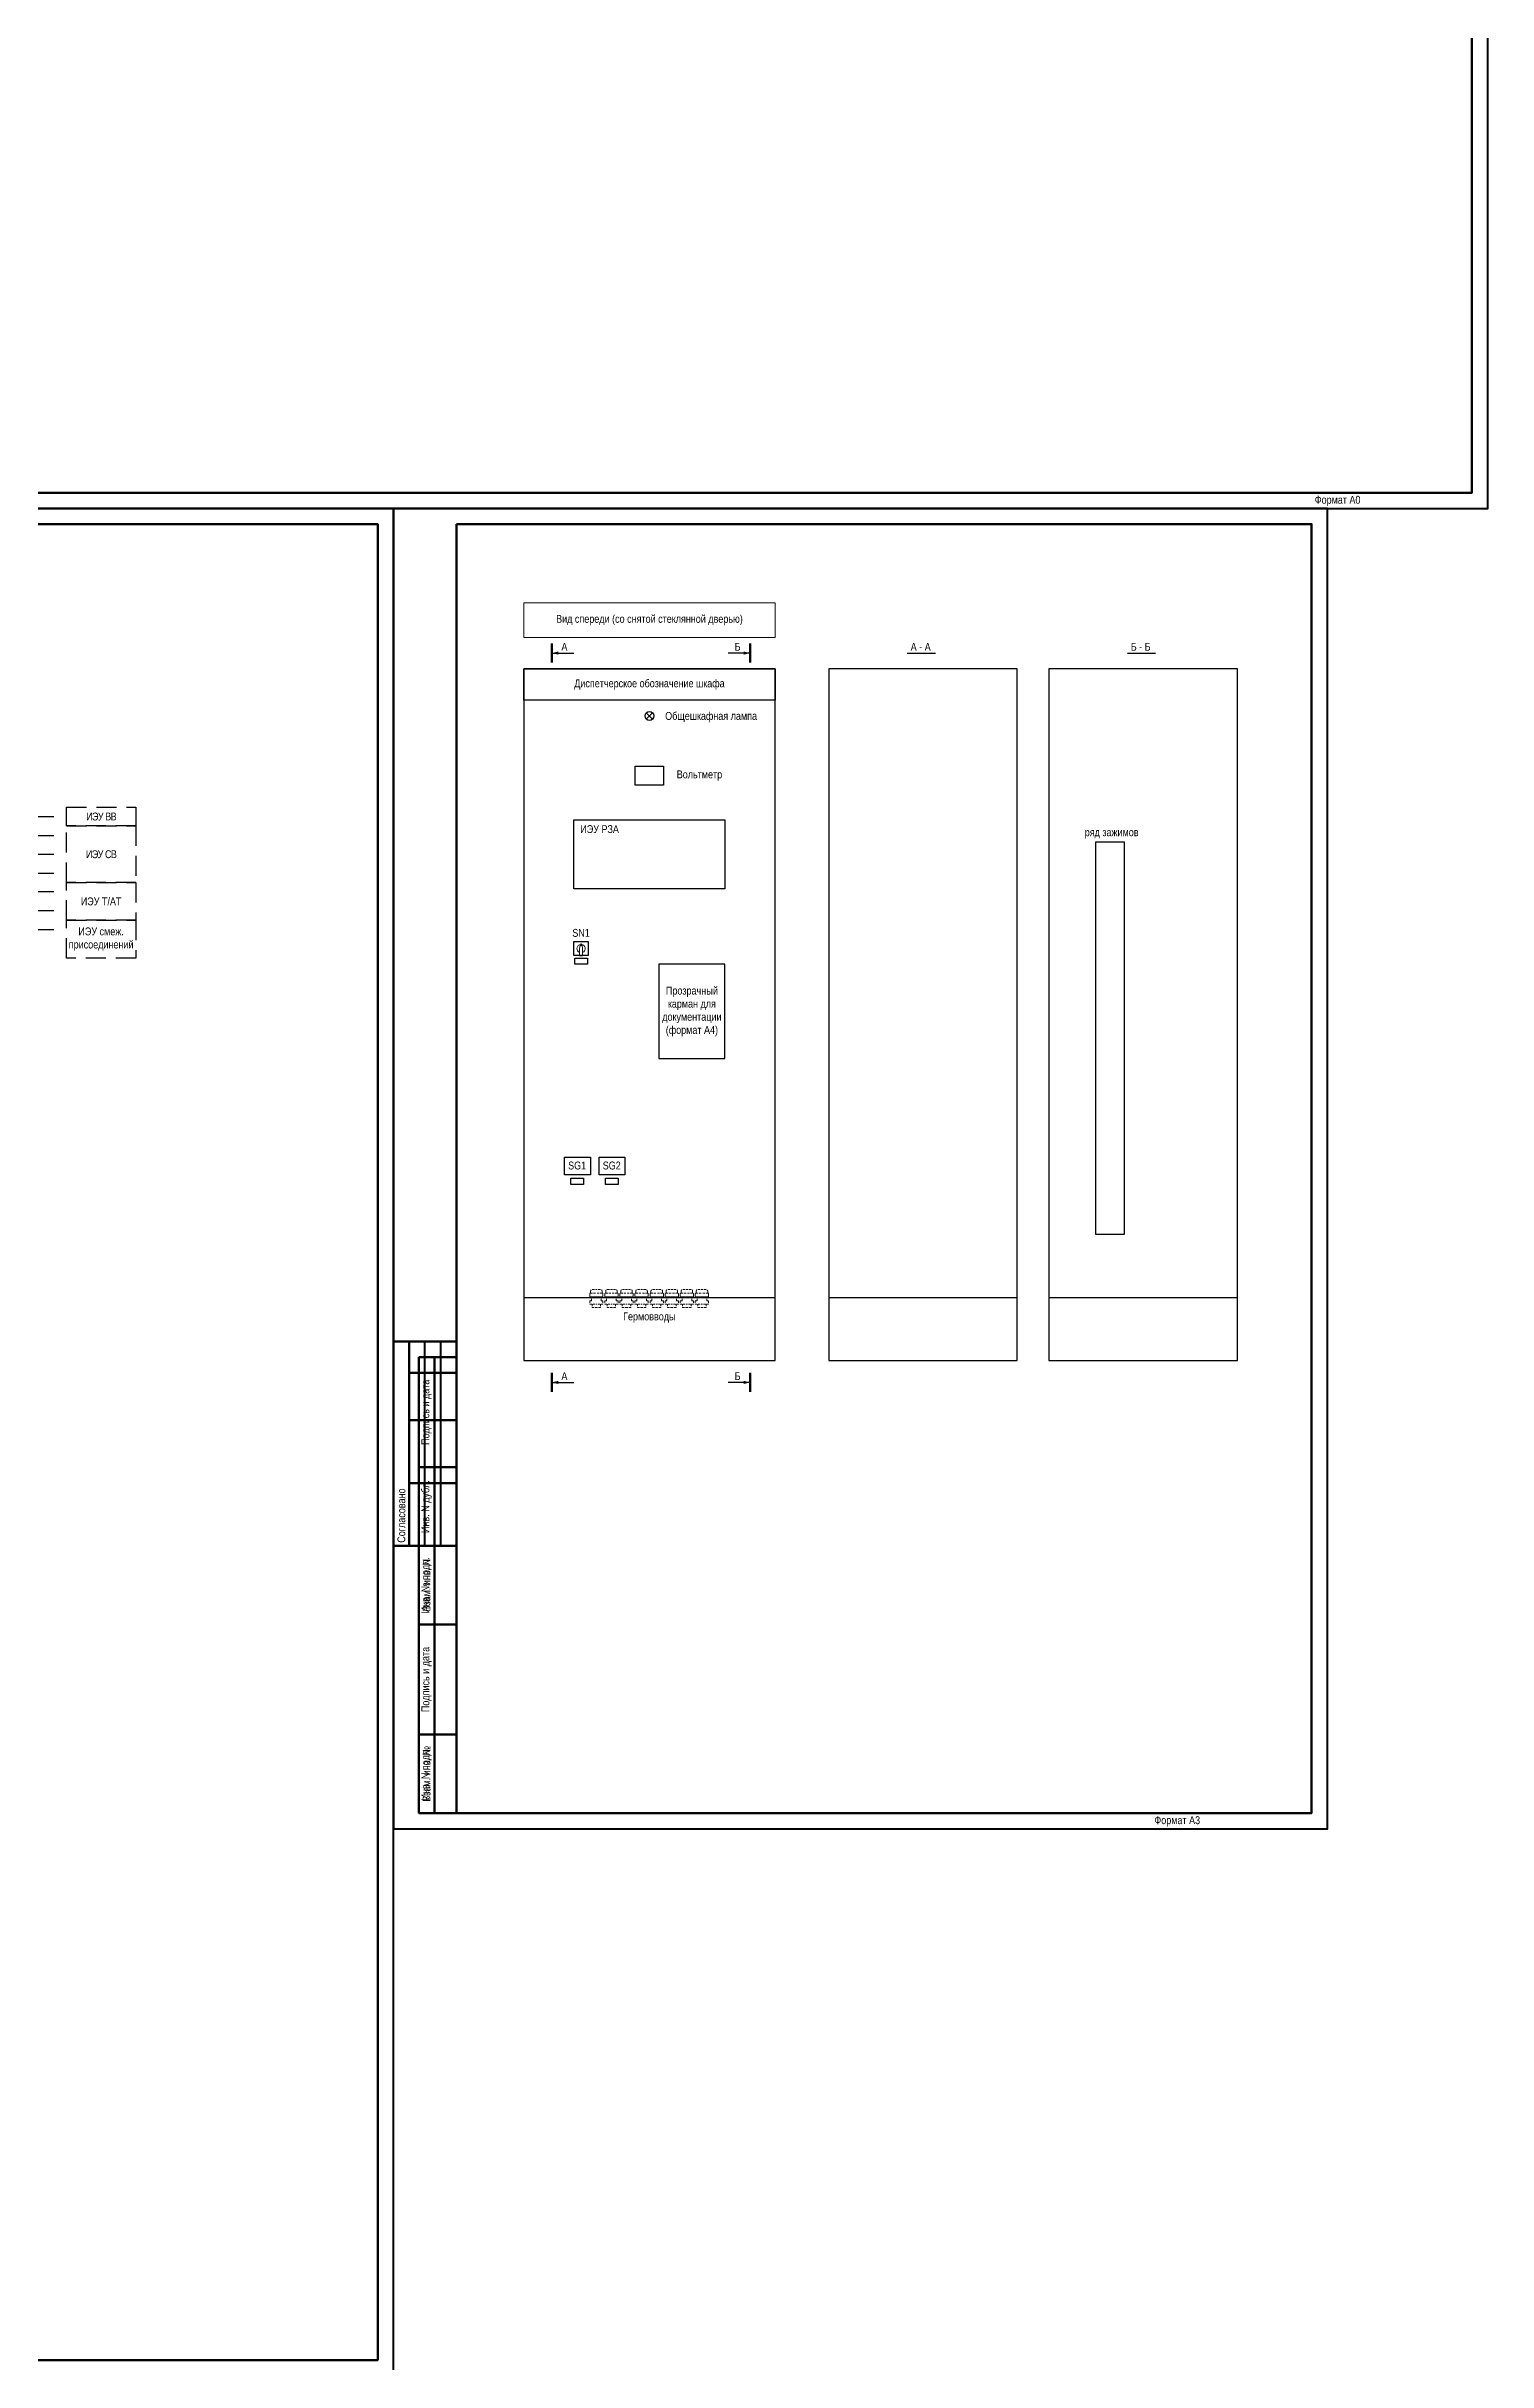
# Model space of a CAD drawing. Header units: millimetres. Extents: x 2179 to 12176, y -20554 to -12004.
# Drawn here: x 11421 to 11879, y -15256 to -14520 of the extents above; entities that cross this region are included whole.
import ezdxf
from ezdxf.enums import TextEntityAlignment as Align

# ---------------------------------------------------------------- set-up
doc = ezdxf.new("R2010")
doc.units = ezdxf.units.MM
doc.linetypes.add('Standard', pattern=[0])
doc.linetypes.add('штриховая2', pattern=[9.525, 6.35, -3.175])
doc.layers.add('Free_graphics', color=56, linetype='Continuous')
for name, color, linetype, lineweight in [('Линии связи', 75, 'Continuous', 30), ('Основная', 7, 'Continuous', 30), ('Основная сплошная', 7, 'Continuous', 30), ('Толстая', 7, 'Continuous', 53)]:
    doc.layers.add(name, color=color, linetype=linetype, lineweight=lineweight)
doc.layers.add('Рамка внешняя', color=8, linetype='Continuous', lineweight=40, plot=False)
doc.styles.add('2.5_Gost_RD', font='ARIALN.TTF', dxfattribs={"height": 2.5})
doc.styles.add('Narrow', font='ARIALN.TTF')
doc.styles.get("Standard").update_dxf_attribs({"font": 'ARIALN.TTF'})
doc.styles.add('Компоновка', font='ARIALN.TTF', dxfattribs={"height": 2.5})

# ---------------------------------------------------------------- blocks, each defined once
blk = doc.blocks.new('*U15')
blk.add_lwpolyline([(0, 0), (1189, 0), (1189, 841), (0, 841)], close=True)
at = {"lineweight": 50}
blk.add_lwpolyline([(20, 836), (1184, 836), (1184, 5), (20, 5)], close=True, dxfattribs=at)
at = {"style": '2.5_Gost_RD', "flags": 8}
blk.add_attdef('ФОРМАТ', text='', height=2.5, dxfattribs=at).set_placement((1134, 4), align=Align.TOP_LEFT)
blk = doc.blocks.new('*U168')
blk.add_lwpolyline([(0, 0), (841, 0), (841, 594), (0, 594)], close=True)
at = {"lineweight": 50}
blk.add_lwpolyline([(20, 589), (836, 589), (836, 5), (20, 5)], close=True, dxfattribs=at)
at = {"style": '2.5_Gost_RD', "flags": 8}
blk.add_attdef('ФОРМАТ', text='', height=2.5, dxfattribs=at).set_placement((786, 4), align=Align.TOP_LEFT)
blk = doc.blocks.new('*T86')
at = {"color": 0, "linetype": 'ByBlock', "lineweight": 50, "transparency": 16777216}
for p, q in [((0, 0), (0, 85)), ((0, 85), (12, 85)), ((5, 0), (5, 85)), ((12, 0), (12, 85)), ((0, 60), (12, 60)), ((0, 25), (12, 25)), ((0, 0), (12, 0))]:
    blk.add_line(p, q, dxfattribs=at)
at = {"color": 0, "transparency": 16777216, "char_height": 2.5, "attachment_point": 5, "rotation": 90, "style": '2.5_Gost_RD'}
for s, insert, width in [('Инв. № подл.', (2.5, 72.5), 23), ('Подпись и дата', (2.5, 42.5), 33), ('Взам. инв. №', (2.5, 12.5), 23)]:
    blk.add_mtext(s, dxfattribs=dict(at, insert=insert, width=width))
blk = doc.blocks.new('*T87')
at = {"color": 0, "linetype": 'ByBlock', "lineweight": 50, "transparency": 16777216}
for p, q in [((0, 0), (0, 65)), ((0, 65), (20, 65)), ((5, 0), (5, 65)), ((20, 0), (20, 65)), ((5, 55), (20, 55)), ((5, 40), (20, 40)), ((5, 20), (20, 20)), ((0, 0), (20, 0))]:
    blk.add_line(p, q, dxfattribs=at)
at = {"color": 0, "linetype": 'ByBlock', "lineweight": -2, "transparency": 16777216}
for p, q in [((10, 0), (10, 65)), ((15, 0), (15, 65))]:
    blk.add_line(p, q, dxfattribs=at)
at = {"color": 0, "transparency": 16777216, "insert": (2.5, 1), "char_height": 2.5, "width": 63, "attachment_point": 4, "rotation": 90, "style": '2.5_Gost_RD'}
blk.add_mtext('Согласовано', dxfattribs=at)
blk = doc.blocks.new('*T88')
at = {"color": 0, "linetype": 'ByBlock', "lineweight": 50, "transparency": 16777216}
for p, q in [((0, 0), (0, 145)), ((0, 145), (12, 145)), ((5, 0), (5, 145)), ((12, 0), (12, 145)), ((0, 110), (12, 110)), ((0, 85), (12, 85)), ((0, 60), (12, 60)), ((0, 25), (12, 25)), ((0, 0), (12, 0))]:
    blk.add_line(p, q, dxfattribs=at)
at = {"color": 0, "transparency": 16777216, "char_height": 2.5, "attachment_point": 5, "rotation": 90, "style": '2.5_Gost_RD'}
for s, insert, width in [('{\\C256;Подпись и дата}', (2.5, 127.5), 33), ('{\\C256;Инв. N дубл.}', (2.5, 97.5), 23), ('{\\C256;Взам. инв. N}', (2.5, 72.5), 23), ('Подпись и дата', (2.5, 42.5), 33), ('Инв. N подл.', (2.5, 12.5), 23)]:
    blk.add_mtext(s, dxfattribs=dict(at, insert=insert, width=width))
blk = doc.blocks.new('*U85')
blk.add_lwpolyline([(0, 0), (297, 0), (297, 420), (0, 420)], close=True)
at = {"lineweight": 50}
blk.add_lwpolyline([(20, 415), (292, 415), (292, 5), (20, 5)], close=True, dxfattribs=at)
for name, p in [('*T87', (0, 90)), ('*T88', (8, 5)), ('*T86', (8, 5))]:
    blk.add_blockref(name, p)
at = {"style": '2.5_Gost_RD', "flags": 8}
blk.add_attdef('ФОРМАТ', text='', height=2.5, dxfattribs=at).set_placement((242, 4), align=Align.TOP_LEFT)
blk = doc.blocks.new('*T159')
at = {"layer": 'Defpoints', "color": 8, "linetype": 'ByBlock', "lineweight": 0, "transparency": 16777216}
for p, q in [((0, 0), (80, 0)), ((0, 0), (0, -11)), ((80, 0), (80, -11)), ((0, -11), (80, -11))]:
    blk.add_line(p, q, dxfattribs=at)
at = {"layer": 'Основная', "color": 0, "transparency": 16777216, "insert": (40, -5.5), "char_height": 2.5, "width": 78, "attachment_point": 5}
blk.add_mtext('Вид спереди (со снятой стеклянной дверью) ', dxfattribs=at)
blk = doc.blocks.new('Переключатель')
at = {"ltscale": 0.35}
blk.add_line((-0.46875, -2.25), (0.46875, -2.25), dxfattribs=at)
blk.add_lwpolyline([(-2.25, 2.25), (2.25, 2.25), (2.25, -2.25), (-2.25, -2.25)], close=True, dxfattribs=at)
at = {"layer": 'Free_graphics', "color": 0, "linetype": 'Standard', "lineweight": 9}
for p, q in [((-0.46875, 0), (-0.328125, 0.9375)), ((-0.46875, -2.25), (-0.46875, 0)), ((-0.328125, 0.9375), (0, 1.5)), ((-0.328125, 0.9375), (0.328125, 0.9375)), ((0.328125, 0.9375), (0, 1.5)), ((0.46875, 0), (0.328125, 0.9375)), ((0.46875, -2.25), (0.46875, 0))]:
    blk.add_line(p, q, dxfattribs=at)
for radius, start, end in [(1.317188, 95, 249), (1.314375, 291, 85)]:
    blk.add_arc((0, 0), radius, start, end, dxfattribs=at)

msp = doc.modelspace()

# ---------------------------------------------------------------- linework, layer by layer
at = {"linetype": 'штриховая2', "lineweight": 13, "ltscale": 0.1}
for p, q in [((11593.39, -14916.75), (11593.39, -14918)), ((11593.39, -14918), (11593.39, -14916.75)), ((11593.39, -14919.06), (11593.39, -14920.11)), ((11593.39, -14919.06), (11593.97, -14919.06)), ((11593.39, -14920.11), (11595.5, -14920.11)), ((11593.68, -14916.08), (11593.68, -14916.56)), ((11593.68, -14916.56), (11595.5, -14916.56)), ((11593.97, -14919.06), (11593.97, -14918)), ((11594.16, -14920.11), (11594.16, -14921.17)), ((11594.16, -14921.17), (11595.5, -14921.17)), ((11594.26, -14915.41), (11595.5, -14915.41)), ((11596.75, -14915.41), (11595.5, -14915.41)), ((11597.33, -14916.56), (11595.5, -14916.56)), ((11597.62, -14920.11), (11595.5, -14920.11)), ((11596.85, -14921.17), (11595.5, -14921.17)), ((11596.85, -14920.11), (11596.85, -14921.17)), ((11597.04, -14919.06), (11597.04, -14918)), ((11597.62, -14919.06), (11597.04, -14919.06)), ((11597.33, -14916.08), (11597.33, -14916.56)), ((11597.62, -14916.75), (11597.62, -14918)), ((11597.62, -14918), (11597.62, -14916.75)), ((11597.62, -14919.06), (11597.62, -14920.11)), ((11598.19, -14919.06), (11598.19, -14920.11)), ((11598.19, -14919.06), (11598.77, -14919.06)), ((11598.19, -14920.11), (11600.3, -14920.11)), ((11598.48, -14916.08), (11598.48, -14916.56)), ((11598.48, -14916.56), (11600.3, -14916.56)), ((11598.77, -14919.06), (11598.77, -14918)), ((11598.96, -14920.11), (11598.96, -14921.17)), ((11598.96, -14921.17), (11600.3, -14921.17)), ((11599.06, -14915.41), (11600.3, -14915.41)), ((11601.55, -14915.41), (11600.3, -14915.41)), ((11602.13, -14916.56), (11600.3, -14916.56)), ((11602.42, -14920.11), (11600.3, -14920.11)), ((11601.65, -14921.17), (11600.3, -14921.17)), ((11601.65, -14920.11), (11601.65, -14921.17)), ((11601.84, -14919.06), (11601.84, -14918)), ((11602.42, -14919.06), (11601.84, -14919.06)), ((11602.13, -14916.08), (11602.13, -14916.56)), ((11602.42, -14916.75), (11602.42, -14918)), ((11602.42, -14918), (11602.42, -14916.75)), ((11602.42, -14919.06), (11602.42, -14920.11)), ((11602.99, -14916.75), (11602.99, -14918)), ((11602.99, -14918), (11602.99, -14916.75)), ((11602.99, -14919.06), (11602.99, -14920.11)), ((11602.99, -14919.06), (11603.57, -14919.06)), ((11602.99, -14920.11), (11605.1, -14920.11)), ((11603.28, -14916.08), (11603.28, -14916.56)), ((11603.28, -14916.56), (11605.1, -14916.56)), ((11603.57, -14919.06), (11603.57, -14918)), ((11603.76, -14920.11), (11603.76, -14921.17)), ((11603.76, -14921.17), (11605.1, -14921.17)), ((11603.86, -14915.41), (11605.1, -14915.41)), ((11606.35, -14915.41), (11605.1, -14915.41)), ((11606.93, -14916.56), (11605.1, -14916.56)), ((11607.22, -14920.11), (11605.1, -14920.11)), ((11606.45, -14921.17), (11605.1, -14921.17)), ((11606.45, -14920.11), (11606.45, -14921.17)), ((11606.64, -14919.06), (11606.64, -14918)), ((11607.22, -14919.06), (11606.64, -14919.06)), ((11606.93, -14916.08), (11606.93, -14916.56)), ((11607.22, -14916.75), (11607.22, -14918)), ((11607.22, -14918), (11607.22, -14916.75)), ((11607.22, -14919.06), (11607.22, -14920.11)), ((11607.79, -14916.75), (11607.79, -14918)), ((11607.79, -14918), (11607.79, -14916.75)), ((11607.79, -14919.06), (11607.79, -14920.11)), ((11607.79, -14919.06), (11608.37, -14919.06)), ((11607.79, -14920.11), (11609.9, -14920.11)), ((11608.08, -14916.08), (11608.08, -14916.56)), ((11608.08, -14916.56), (11609.9, -14916.56)), ((11608.37, -14919.06), (11608.37, -14918)), ((11608.56, -14920.11), (11608.56, -14921.17)), ((11608.56, -14921.17), (11609.9, -14921.17)), ((11608.66, -14915.41), (11609.9, -14915.41)), ((11611.15, -14915.41), (11609.9, -14915.41)), ((11611.73, -14916.56), (11609.9, -14916.56)), ((11612.02, -14920.11), (11609.9, -14920.11)), ((11611.25, -14921.17), (11609.9, -14921.17)), ((11611.25, -14920.11), (11611.25, -14921.17)), ((11611.44, -14919.06), (11611.44, -14918)), ((11612.02, -14919.06), (11611.44, -14919.06)), ((11611.73, -14916.08), (11611.73, -14916.56)), ((11612.02, -14916.75), (11612.02, -14918)), ((11612.02, -14918), (11612.02, -14916.75)), ((11612.02, -14919.06), (11612.02, -14920.11)), ((11612.59, -14916.75), (11612.59, -14918)), ((11612.59, -14918), (11612.59, -14916.75)), ((11612.59, -14916.75), (11612.59, -14918)), ((11612.59, -14918), (11612.59, -14916.75)), ((11612.59, -14919.06), (11612.59, -14920.11)), ((11612.59, -14919.06), (11613.17, -14919.06)), ((11612.59, -14919.06), (11612.59, -14920.11)), ((11612.59, -14920.11), (11614.7, -14920.11)), ((11612.88, -14916.08), (11612.88, -14916.56)), ((11612.88, -14916.56), (11614.7, -14916.56)), ((11613.17, -14919.06), (11613.17, -14918)), ((11613.36, -14920.11), (11613.36, -14921.17)), ((11613.36, -14921.17), (11614.7, -14921.17)), ((11613.46, -14915.41), (11614.7, -14915.41)), ((11615.95, -14915.41), (11614.7, -14915.41)), ((11616.53, -14916.56), (11614.7, -14916.56)), ((11616.82, -14920.11), (11614.7, -14920.11)), ((11616.05, -14921.17), (11614.7, -14921.17)), ((11616.05, -14920.11), (11616.05, -14921.17)), ((11616.24, -14919.06), (11616.24, -14918)), ((11616.82, -14919.06), (11616.24, -14919.06)), ((11616.53, -14916.08), (11616.53, -14916.56)), ((11616.82, -14916.75), (11616.82, -14918)), ((11616.82, -14918), (11616.82, -14916.75)), ((11616.82, -14919.06), (11616.82, -14920.11)), ((11617.39, -14916.75), (11617.39, -14918)), ((11617.39, -14918), (11617.39, -14916.75)), ((11617.39, -14919.06), (11617.39, -14920.11)), ((11617.39, -14919.06), (11617.97, -14919.06)), ((11617.39, -14920.11), (11619.5, -14920.11)), ((11617.68, -14916.08), (11617.68, -14916.56)), ((11617.68, -14916.56), (11619.5, -14916.56)), ((11617.97, -14919.06), (11617.97, -14918)), ((11618.16, -14920.11), (11618.16, -14921.17)), ((11618.16, -14921.17), (11619.5, -14921.17)), ((11618.26, -14915.41), (11619.5, -14915.41)), ((11620.75, -14915.41), (11619.5, -14915.41)), ((11621.33, -14916.56), (11619.5, -14916.56)), ((11621.62, -14920.11), (11619.5, -14920.11)), ((11620.85, -14921.17), (11619.5, -14921.17)), ((11620.85, -14920.11), (11620.85, -14921.17)), ((11621.04, -14919.06), (11621.04, -14918)), ((11621.62, -14919.06), (11621.04, -14919.06)), ((11621.33, -14916.08), (11621.33, -14916.56)), ((11621.62, -14916.75), (11621.62, -14918)), ((11621.62, -14918), (11621.62, -14916.75)), ((11621.62, -14919.06), (11621.62, -14920.11)), ((11622.19, -14916.75), (11622.19, -14918)), ((11622.19, -14918), (11622.19, -14916.75)), ((11622.19, -14919.06), (11622.19, -14920.11)), ((11622.19, -14919.06), (11622.77, -14919.06)), ((11622.19, -14920.11), (11624.3, -14920.11)), ((11622.48, -14916.08), (11622.48, -14916.56)), ((11622.48, -14916.56), (11624.3, -14916.56)), ((11622.77, -14919.06), (11622.77, -14918)), ((11622.96, -14920.11), (11622.96, -14921.17)), ((11622.96, -14921.17), (11624.3, -14921.17)), ((11623.06, -14915.41), (11624.3, -14915.41)), ((11625.55, -14915.41), (11624.3, -14915.41)), ((11626.13, -14916.56), (11624.3, -14916.56)), ((11626.42, -14920.11), (11624.3, -14920.11)), ((11625.65, -14921.17), (11624.3, -14921.17)), ((11625.65, -14920.11), (11625.65, -14921.17)), ((11625.84, -14919.06), (11625.84, -14918)), ((11626.42, -14919.06), (11625.84, -14919.06)), ((11626.13, -14916.08), (11626.13, -14916.56)), ((11626.42, -14916.75), (11626.42, -14918)), ((11626.42, -14918), (11626.42, -14916.75)), ((11626.42, -14919.06), (11626.42, -14920.11)), ((11626.99, -14916.75), (11626.99, -14918)), ((11626.99, -14918), (11626.99, -14916.75)), ((11626.99, -14919.06), (11626.99, -14920.11)), ((11626.99, -14919.06), (11627.57, -14919.06)), ((11626.99, -14920.11), (11629.1, -14920.11)), ((11627.28, -14916.08), (11627.28, -14916.56)), ((11627.28, -14916.56), (11629.1, -14916.56)), ((11627.57, -14919.06), (11627.57, -14918)), ((11627.76, -14920.11), (11627.76, -14921.17)), ((11627.76, -14921.17), (11629.1, -14921.17)), ((11627.86, -14915.41), (11629.1, -14915.41)), ((11630.35, -14915.41), (11629.1, -14915.41)), ((11630.93, -14916.56), (11629.1, -14916.56)), ((11631.22, -14920.11), (11629.1, -14920.11)), ((11630.45, -14921.17), (11629.1, -14921.17)), ((11630.45, -14920.11), (11630.45, -14921.17)), ((11630.64, -14919.06), (11630.64, -14918)), ((11631.22, -14919.06), (11630.64, -14919.06)), ((11630.93, -14916.08), (11630.93, -14916.56)), ((11631.22, -14916.75), (11631.22, -14918)), ((11631.22, -14918), (11631.22, -14916.75)), ((11631.22, -14919.06), (11631.22, -14920.11))]:
    msp.add_line(p, q, dxfattribs=at)
for points in [[(11593.39, -14916.75), (11593.43, -14916.7), (11593.49, -14916.64), (11593.54, -14916.6), (11593.59, -14916.58), (11593.65, -14916.57), (11593.68, -14916.56)], [(11593.68, -14916.08), (11593.69, -14915.9), (11593.73, -14915.77), (11593.78, -14915.64), (11593.87, -14915.53), (11593.98, -14915.46), (11594.13, -14915.41), (11594.35, -14915.41)], [(11597.33, -14916.08), (11597.32, -14915.9), (11597.28, -14915.77), (11597.23, -14915.64), (11597.14, -14915.53), (11597.03, -14915.46), (11596.88, -14915.41), (11596.66, -14915.41)], [(11597.62, -14916.75), (11597.58, -14916.7), (11597.52, -14916.64), (11597.47, -14916.6), (11597.42, -14916.58), (11597.36, -14916.57), (11597.33, -14916.56)], [(11598.19, -14916.75), (11598.23, -14916.7), (11598.29, -14916.64), (11598.34, -14916.6), (11598.39, -14916.58), (11598.45, -14916.57), (11598.48, -14916.56)], [(11598.48, -14916.08), (11598.49, -14915.9), (11598.53, -14915.77), (11598.58, -14915.64), (11598.67, -14915.53), (11598.78, -14915.46), (11598.93, -14915.41), (11599.15, -14915.41)], [(11602.13, -14916.08), (11602.12, -14915.9), (11602.08, -14915.77), (11602.03, -14915.64), (11601.94, -14915.53), (11601.83, -14915.46), (11601.68, -14915.41), (11601.46, -14915.41)], [(11602.42, -14916.75), (11602.38, -14916.7), (11602.32, -14916.64), (11602.27, -14916.6), (11602.22, -14916.58), (11602.16, -14916.57), (11602.13, -14916.56)], [(11602.99, -14916.75), (11603.03, -14916.7), (11603.09, -14916.64), (11603.14, -14916.6), (11603.19, -14916.58), (11603.25, -14916.57), (11603.28, -14916.56)], [(11603.28, -14916.08), (11603.29, -14915.9), (11603.33, -14915.77), (11603.38, -14915.64), (11603.47, -14915.53), (11603.58, -14915.46), (11603.73, -14915.41), (11603.95, -14915.41)], [(11606.93, -14916.08), (11606.92, -14915.9), (11606.88, -14915.77), (11606.83, -14915.64), (11606.74, -14915.53), (11606.63, -14915.46), (11606.48, -14915.41), (11606.26, -14915.41)], [(11607.22, -14916.75), (11607.18, -14916.7), (11607.12, -14916.64), (11607.07, -14916.6), (11607.02, -14916.58), (11606.96, -14916.57), (11606.93, -14916.56)], [(11607.79, -14916.75), (11607.83, -14916.7), (11607.89, -14916.64), (11607.94, -14916.6), (11607.99, -14916.58), (11608.05, -14916.57), (11608.08, -14916.56)], [(11608.08, -14916.08), (11608.09, -14915.9), (11608.13, -14915.77), (11608.18, -14915.64), (11608.27, -14915.53), (11608.38, -14915.46), (11608.53, -14915.41), (11608.75, -14915.41)], [(11611.73, -14916.08), (11611.72, -14915.9), (11611.68, -14915.77), (11611.63, -14915.64), (11611.54, -14915.53), (11611.43, -14915.46), (11611.28, -14915.41), (11611.06, -14915.41)], [(11612.02, -14916.75), (11611.98, -14916.7), (11611.92, -14916.64), (11611.87, -14916.6), (11611.82, -14916.58), (11611.76, -14916.57), (11611.73, -14916.56)], [(11612.59, -14916.75), (11612.63, -14916.7), (11612.69, -14916.64), (11612.74, -14916.6), (11612.79, -14916.58), (11612.85, -14916.57), (11612.88, -14916.56)], [(11612.88, -14916.08), (11612.89, -14915.9), (11612.93, -14915.77), (11612.98, -14915.64), (11613.07, -14915.53), (11613.18, -14915.46), (11613.33, -14915.41), (11613.55, -14915.41)], [(11616.53, -14916.08), (11616.52, -14915.9), (11616.48, -14915.77), (11616.43, -14915.64), (11616.34, -14915.53), (11616.23, -14915.46), (11616.08, -14915.41), (11615.86, -14915.41)], [(11616.82, -14916.75), (11616.78, -14916.7), (11616.72, -14916.64), (11616.67, -14916.6), (11616.62, -14916.58), (11616.56, -14916.57), (11616.53, -14916.56)], [(11617.39, -14916.75), (11617.43, -14916.7), (11617.49, -14916.64), (11617.54, -14916.6), (11617.59, -14916.58), (11617.65, -14916.57), (11617.68, -14916.56)], [(11617.68, -14916.08), (11617.69, -14915.9), (11617.73, -14915.77), (11617.78, -14915.64), (11617.87, -14915.53), (11617.98, -14915.46), (11618.13, -14915.41), (11618.35, -14915.41)], [(11621.33, -14916.08), (11621.32, -14915.9), (11621.28, -14915.77), (11621.23, -14915.64), (11621.14, -14915.53), (11621.03, -14915.46), (11620.88, -14915.41), (11620.66, -14915.41)], [(11621.62, -14916.75), (11621.58, -14916.7), (11621.52, -14916.64), (11621.47, -14916.6), (11621.42, -14916.58), (11621.36, -14916.57), (11621.33, -14916.56)], [(11622.19, -14916.75), (11622.23, -14916.7), (11622.29, -14916.64), (11622.34, -14916.6), (11622.39, -14916.58), (11622.45, -14916.57), (11622.48, -14916.56)], [(11622.48, -14916.08), (11622.49, -14915.9), (11622.53, -14915.77), (11622.58, -14915.64), (11622.67, -14915.53), (11622.78, -14915.46), (11622.93, -14915.41), (11623.15, -14915.41)], [(11626.13, -14916.08), (11626.12, -14915.9), (11626.08, -14915.77), (11626.03, -14915.64), (11625.94, -14915.53), (11625.83, -14915.46), (11625.68, -14915.41), (11625.46, -14915.41)], [(11626.42, -14916.75), (11626.38, -14916.7), (11626.32, -14916.64), (11626.27, -14916.6), (11626.22, -14916.58), (11626.16, -14916.57), (11626.13, -14916.56)], [(11626.99, -14916.75), (11627.03, -14916.7), (11627.09, -14916.64), (11627.14, -14916.6), (11627.19, -14916.58), (11627.25, -14916.57), (11627.28, -14916.56)], [(11627.28, -14916.08), (11627.29, -14915.9), (11627.33, -14915.77), (11627.38, -14915.64), (11627.47, -14915.53), (11627.58, -14915.46), (11627.73, -14915.41), (11627.95, -14915.41)], [(11630.93, -14916.08), (11630.92, -14915.9), (11630.88, -14915.77), (11630.83, -14915.64), (11630.74, -14915.53), (11630.63, -14915.46), (11630.48, -14915.41), (11630.26, -14915.41)], [(11631.22, -14916.75), (11631.18, -14916.7), (11631.12, -14916.64), (11631.07, -14916.6), (11631.02, -14916.58), (11630.96, -14916.57), (11630.93, -14916.56)]]:
    msp.add_spline(points, degree=3, dxfattribs=at)
at = {"layer": 'Линии связи'}
for points in [[(11363, -14765), (11423, -14765)], [(11363, -14771), (11423, -14771)], [(11363, -14777), (11423, -14777)], [(11363, -14783), (11423, -14783)], [(11423, -14789), (11363, -14789)], [(11423, -14795), (11363, -14795)], [(11423, -14801), (11363, -14801)]]:
    msp.add_lwpolyline(points, dxfattribs=at)
at = {"layer": 'Основная', "ltscale": 100}
msp.add_line((11572.4, -14918), (11652.4, -14918), dxfattribs=at)
at = {"layer": 'Основная', "linetype": 'штриховая2', "lineweight": 13, "ltscale": 1000}
for p, q in [((11593.39, -14917.81), (11595.5, -14917.81)), ((11593.39, -14918), (11595.5, -14918)), ((11593.97, -14918), (11593.39, -14918)), ((11597.62, -14917.81), (11595.5, -14917.81)), ((11597.62, -14918), (11595.5, -14918)), ((11597.04, -14918), (11597.62, -14918)), ((11598.19, -14916.75), (11598.19, -14918)), ((11598.19, -14918), (11598.19, -14916.75)), ((11598.19, -14917.81), (11600.3, -14917.81)), ((11598.19, -14918), (11600.3, -14918)), ((11598.77, -14918), (11598.19, -14918)), ((11602.42, -14917.81), (11600.3, -14917.81)), ((11602.42, -14918), (11600.3, -14918)), ((11601.84, -14918), (11602.42, -14918)), ((11602.99, -14917.81), (11605.1, -14917.81)), ((11602.99, -14918), (11605.1, -14918)), ((11603.57, -14918), (11602.99, -14918)), ((11607.22, -14917.81), (11605.1, -14917.81)), ((11607.22, -14918), (11605.1, -14918)), ((11606.64, -14918), (11607.22, -14918)), ((11607.79, -14917.81), (11609.9, -14917.81)), ((11607.79, -14918), (11609.9, -14918)), ((11608.37, -14918), (11607.79, -14918)), ((11612.02, -14917.81), (11609.9, -14917.81)), ((11612.02, -14918), (11609.9, -14918)), ((11611.44, -14918), (11612.02, -14918)), ((11612.59, -14917.81), (11614.7, -14917.81)), ((11612.59, -14918), (11614.7, -14918)), ((11613.17, -14918), (11612.59, -14918)), ((11616.82, -14917.81), (11614.7, -14917.81)), ((11616.82, -14918), (11614.7, -14918)), ((11616.24, -14918), (11616.82, -14918)), ((11617.39, -14917.81), (11619.5, -14917.81)), ((11617.39, -14918), (11619.5, -14918)), ((11617.97, -14918), (11617.39, -14918)), ((11621.62, -14917.81), (11619.5, -14917.81)), ((11621.62, -14918), (11619.5, -14918)), ((11621.04, -14918), (11621.62, -14918)), ((11622.19, -14917.81), (11624.3, -14917.81)), ((11622.19, -14918), (11624.3, -14918)), ((11622.77, -14918), (11622.19, -14918)), ((11626.42, -14917.81), (11624.3, -14917.81)), ((11626.42, -14918), (11624.3, -14918)), ((11625.84, -14918), (11626.42, -14918)), ((11626.99, -14917.81), (11629.1, -14917.81)), ((11626.99, -14918), (11629.1, -14918)), ((11627.57, -14918), (11626.99, -14918)), ((11631.22, -14917.81), (11629.1, -14917.81)), ((11631.22, -14918), (11629.1, -14918)), ((11630.64, -14918), (11631.22, -14918))]:
    msp.add_line(p, q, dxfattribs=at)
at = {"layer": 'Основная', "ltscale": 100}
for points in [[(11581.4, -14713, 0, 1, 0), (11583.4, -14713, 0, 0, 0)], [(11644.4, -14713, 0, 1, 0), (11642.4, -14713, 0, 0, 0)], [(11581.4, -14945, 0, 1, 0), (11583.4, -14945, 0, 0, 0)], [(11644.4, -14945, 0, 1, 0), (11642.4, -14945, 0, 0, 0)]]:
    msp.add_lwpolyline(points, format="xyseb", dxfattribs=at)
for points in [[(11581.4, -14713), (11588.4, -14713)], [(11644.4, -14713), (11637.4, -14713)], [(11694.4, -14713), (11703.4, -14713)], [(11764.4, -14713), (11773.4, -14713)], [(11611.4, -14732), (11613.4, -14734)], [(11611.4, -14734), (11613.4, -14732)], [(11611.4, -14732), (11613.4, -14734)], [(11611.4, -14734), (11613.4, -14732)], [(11669.4, -14918), (11729.4, -14918)], [(11739.4, -14918), (11799.4, -14918)], [(11581.4, -14945), (11588.4, -14945)], [(11644.4, -14945), (11637.4, -14945)]]:
    msp.add_lwpolyline(points, dxfattribs=at)
at = {"layer": 'Основная'}
for points in [[(11572.4, -14938), (11652.4, -14938), (11652.4, -14718), (11572.4, -14718)], [(11729.4, -14718), (11669.4, -14718), (11669.4, -14938), (11729.4, -14938)], [(11799.4, -14718), (11739.4, -14718), (11739.4, -14938), (11799.4, -14938)], [(11607.9, -14749), (11616.9, -14749), (11616.9, -14755), (11607.9, -14755)], [(11588.4, -14766), (11636.4, -14766), (11636.4, -14788), (11588.4, -14788)], [(11754.4, -14773), (11763.4, -14773), (11763.4, -14898), (11754.4, -14898)], [(11588.65, -14810), (11592.65, -14810), (11592.65, -14812), (11588.65, -14812)], [(11615.4, -14842), (11636.4, -14842), (11636.4, -14812), (11615.4, -14812)], [(11587.4, -14880), (11591.4, -14880), (11591.4, -14882), (11587.4, -14882)], [(11598.4, -14880), (11602.4, -14880), (11602.4, -14882), (11598.4, -14882)]]:
    msp.add_lwpolyline(points, close=True, dxfattribs=at)
at = {"layer": 'Основная', "ltscale": 100}
msp.add_lwpolyline([(11572.4, -14718), (11652.4, -14718), (11652.4, -14728), (11572.4, -14728)], close=True, dxfattribs=at)
at = {"layer": 'Основная', "ltscale": 0.35}
for points in [[(11585.4, -14873.4), (11593.6, -14873.4), (11593.6, -14879), (11585.4, -14879)], [(11596.4, -14873.4), (11604.6, -14873.4), (11604.6, -14879), (11596.4, -14879)]]:
    msp.add_lwpolyline(points, close=True, dxfattribs=at)
msp.add_circle((11612.4, -14733), 1.41, dxfattribs=at)
msp.add_circle((11612.4, -14733), 1.41, dxfattribs=at)
at = {"layer": 'Основная сплошная', "linetype": 'штриховая2'}
for points in [[(11449, -14768), (11427, -14768), (11427, -14762), (11449, -14762)], [(11449, -14786), (11427, -14786), (11427, -14768), (11449, -14768)], [(11449, -14798), (11427, -14798), (11427, -14786), (11449, -14786)], [(11449, -14810), (11427, -14810), (11427, -14798), (11449, -14798)]]:
    msp.add_lwpolyline(points, close=True, dxfattribs=at)
at = {"layer": 'Толстая', "ltscale": 100}
for points in [[(11581.4, -14710), (11581.4, -14716)], [(11644.4, -14710), (11644.4, -14716)], [(11581.4, -14942), (11581.4, -14948)], [(11644.4, -14942), (11644.4, -14948)]]:
    msp.add_lwpolyline(points, dxfattribs=at)

# ---------------------------------------------------------------- block references
msp.add_blockref('*T159', (11572.4, -14697))
at = {"layer": 'Основная', "ltscale": 0.35}
msp.add_blockref('Переключатель', (11590.65, -14807), dxfattribs=at)
at = {"layer": 'Рамка внешняя'}
for name, p, values in [('*U15', (10690, -14667), {'ФОРМАТ': 'Формат А0'}), ('*U85', (11531, -15087), {'ФОРМАТ': 'Формат А3'})]:
    msp.add_blockref(name, p, dxfattribs=at).add_auto_attribs(values)
msp.add_blockref('*U168', (10690, -15261), dxfattribs=at)

# ---------------------------------------------------------------- texts
at = {"color": 0, "style": 'Компоновка'}
msp.add_text('Вольтметр', height=2.5, dxfattribs=at).set_placement((11628.3, -14751.59), align=Align.MIDDLE_CENTER)
at = {"layer": 'Основная', "color": 0, "style": 'Narrow'}
for s, p in [('А', (11584.4, -14711)), ('Б', (11639.49, -14711)), ('А - А', (11695.49, -14711)), ('Б - Б', (11765.49, -14711)), ('Общешкафная лампа', (11617.4, -14733)), ('Общешкафная лампа', (11617.4, -14733)), ('ИЭУ РЗА', (11590.4, -14769)), ('А', (11584.4, -14943)), ('Б', (11639.49, -14943))]:
    msp.add_text(s, height=2.5, dxfattribs=at).set_placement(p, align=Align.MIDDLE_LEFT)
for s, p in [('ряд зажимов', (11759.4, -14770)), ('SN1', (11590.65, -14802)), ('Гермовводы', (11612.4, -14924))]:
    msp.add_text(s, height=2.5, dxfattribs=at).set_placement(p, align=Align.MIDDLE_CENTER)
at = {"layer": 'Основная', "style": 'Narrow'}
for s, p in [('SG1', (11589.4, -14876)), ('SG2', (11600.4, -14876))]:
    msp.add_text(s, height=2.5, dxfattribs=at).set_placement(p, align=Align.MIDDLE_CENTER)
at = {"layer": 'Основная', "char_height": 2.5, "attachment_point": 5, "style": 'Narrow'}
for s, insert, width in [('Диспетчерское обозначение шкафа', (11612.4, -14723), 80), ('Прозрачный карман для документации (формат А4)', (11625.9, -14827), 21)]:
    msp.add_mtext(s, dxfattribs=dict(at, insert=insert, width=width))
at = {"layer": 'Основная сплошная', "char_height": 2.5, "width": 22, "attachment_point": 5, "style": 'Narrow'}
for s, insert in [('\\pt55;{\\T0.9;ИЭУ ВВ}', (11438, -14765)), ('\\pt55;{\\T0.9;ИЭУ CВ}', (11438, -14777)), ('\\pt55;ИЭУ Т/АТ', (11438, -14792)), ('\\pt55;ИЭУ смеж. присоединений', (11438, -14804))]:
    msp.add_mtext(s, dxfattribs=dict(at, insert=insert))

doc.saveas('drawing.dxf')
